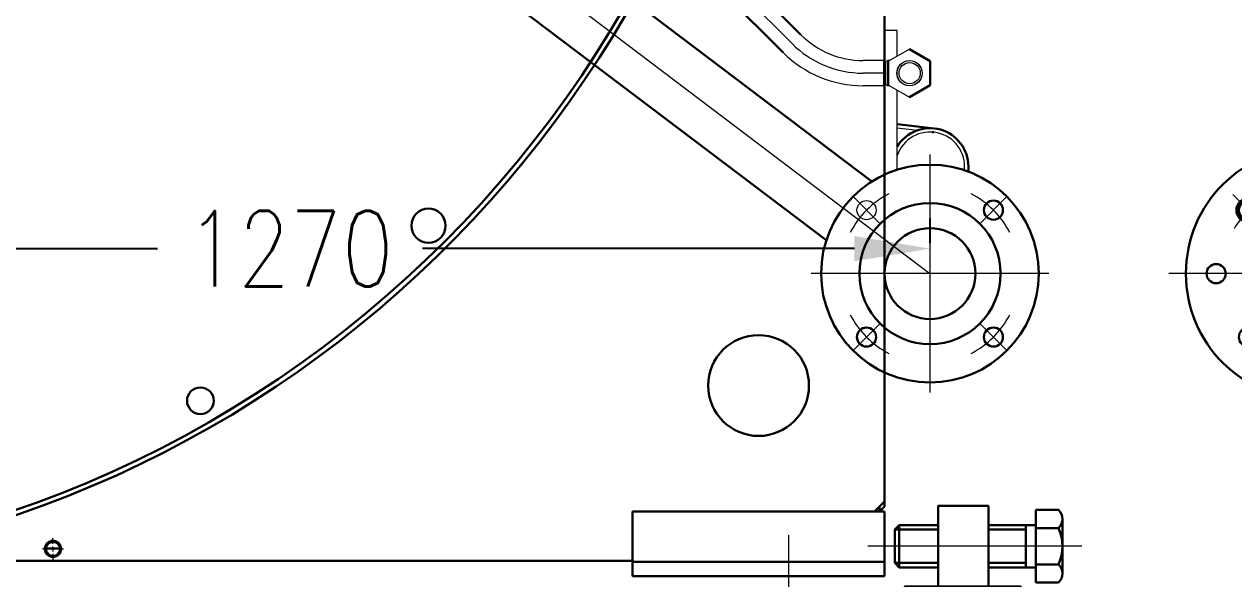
# Model space of a CAD drawing. Extents: x -25778 to -31, y 280 to 17100.
# Drawn here: x -10331 to -9131, y 11484 to 12034 of the extents above; entities that cross this region are included whole.
import ezdxf
from ezdxf.lldxf.tags import DXFTag

# ---------------------------------------------------------------- set-up
doc = ezdxf.new("R2010")
doc.units = 0
doc.header["$LTSCALE"] = 20
doc.header["$MEASUREMENT"] = 0
doc.header["$PDSIZE"] = -5
for name, color, linetype, lineweight in [('CENTRO', 7, 'CENTRO10', 13), ('CENTRO10', 7, 'CENTRO10', 13), ('CENTRO2', 7, 'CENTRO2', 13), ('CONTORNO', 3, 'Continuous', 30), ('COTA', 2, 'Continuous', 15), ('TRACEJADA', 7, 'HIDDEN', 13)]:
    doc.layers.add(name, color=color, linetype=linetype, lineweight=lineweight)
doc.layers.add('FINA', color=7, linetype='Continuous')
doc.styles.add('ROMANS', font='romans.shx', dxfattribs={"width": 0.8, "height": 75})
tags = doc.linetypes.add('CENTRO10', pattern=[16.8, 10, -3, 0.8, -3]).pattern_tags.tags
tags[10:11] = [DXFTag(74, 4), DXFTag(75, 0), DXFTag(340, '0'), DXFTag(46, 1.0), DXFTag(50, 0.0), DXFTag(44, 0.0), DXFTag(45, 0.0)]
tags[8:9] = [DXFTag(74, 4), DXFTag(75, 0), DXFTag(340, '0'), DXFTag(46, 1.0), DXFTag(50, 0.0), DXFTag(44, 0.0), DXFTag(45, 0.0)]
tags[6:7] = [DXFTag(74, 4), DXFTag(75, 0), DXFTag(340, '0'), DXFTag(46, 1.0), DXFTag(50, 0.0), DXFTag(44, 0.0), DXFTag(45, 0.0)]
tags[4:5] = [DXFTag(74, 4), DXFTag(75, 0), DXFTag(340, '0'), DXFTag(46, 1.0), DXFTag(50, 0.0), DXFTag(44, 0.0), DXFTag(45, 0.0)]
tags = doc.linetypes.add('CENTRO2', pattern=[4.3, 2.5, -0.75, 0.3, -0.75]).pattern_tags.tags
tags[10:11] = [DXFTag(74, 4), DXFTag(75, 0), DXFTag(340, '0'), DXFTag(46, 1.0), DXFTag(50, 0.0), DXFTag(44, 0.0), DXFTag(45, 0.0)]
tags[8:9] = [DXFTag(74, 4), DXFTag(75, 0), DXFTag(340, '0'), DXFTag(46, 1.0), DXFTag(50, 0.0), DXFTag(44, 0.0), DXFTag(45, 0.0)]
tags[6:7] = [DXFTag(74, 4), DXFTag(75, 0), DXFTag(340, '0'), DXFTag(46, 1.0), DXFTag(50, 0.0), DXFTag(44, 0.0), DXFTag(45, 0.0)]
tags[4:5] = [DXFTag(74, 4), DXFTag(75, 0), DXFTag(340, '0'), DXFTag(46, 1.0), DXFTag(50, 0.0), DXFTag(44, 0.0), DXFTag(45, 0.0)]
tags = doc.linetypes.add('HIDDEN', pattern=[1.905, 1.27, -0.635]).pattern_tags.tags
tags[6:7] = [DXFTag(74, 4), DXFTag(75, 0), DXFTag(340, '0'), DXFTag(46, 1.0), DXFTag(50, 0.0), DXFTag(44, 0.0), DXFTag(45, 0.0)]
tags[4:5] = [DXFTag(74, 4), DXFTag(75, 0), DXFTag(340, '0'), DXFTag(46, 1.0), DXFTag(50, 0.0), DXFTag(44, 0.0), DXFTag(45, 0.0)]
doc.dimstyles.get("Standard").update_dxf_attribs({"dimscale": 30, "dimtxt": 75, "dimasz": 2.5, "dimexe": 1, "dimexo": 1, "dimgap": 1, "dimtad": 0, "dimrnd": 0.1, "dimdsep": 46, "dimtxsty": 'ROMANS', "dimcen": 0, "dimclrd": 256, "dimclre": 256, "dimclrt": 256, "dimadec": 0, "dimazin": 0, "dimtp": 0.1, "dimtm": 0.1, "dimtfac": 0.5, "dimtdec": 3, "dimtofl": 0, "dimtmove": 0, "dimatfit": 0, "dimfxl": 0, "dimtolj": 1, "dimarcsym": 0})

# ---------------------------------------------------------------- blocks, each defined once
blk = doc.blocks.new('A$C5C414076')
for p, q in [((23.4, 120.5), (45.8, 120.5)), ((45.8, 48.5), (45.8, 120.5)), ((19.4, 57.5), (19.4, 111.5)), ((45.8, 102.5), (23.4, 102.5)), ((45.8, 105.5), (92.8, 105.5)), ((55.8, 105.5), (55.8, 63.5)), ((55.8, 101), (92.8, 101)), ((142.8, 105.5), (181.3, 105.5)), ((142.8, 101), (185.8, 101)), ((181.3, 105.5), (185.8, 101)), ((181.3, 105.5), (181.3, 63.5)), ((185.8, 101), (185.8, 68)), ((45.8, 66.5), (23.4, 66.5)), ((92.8, 63.5), (45.8, 63.5)), ((55.8, 68), (92.8, 68)), ((142.8, 68), (185.8, 68)), ((181.3, 63.5), (142.8, 63.5)), ((185.8, 68), (181.3, 63.5)), ((23.4, 48.5), (45.8, 48.5))]:
    blk.add_line(p, q)
for centre, radius, start, end in [((31.5, 111.5), 12.1, 132.075, 227.925), ((61.9, 84.5), 42.5, 154.9424, 205.0576), ((31.5, 57.5), 12.1, 132.075, 227.925)]:
    blk.add_arc(centre, radius, start, end)
at = {"layer": 'CENTRO'}
blk.add_line((0, 84.5), (212.4, 84.5), dxfattribs=at)
at = {"layer": 'CONTORNO'}
blk.add_line((142.8, 44.5), (92.8, 44.5), dxfattribs=at)
blk.add_lwpolyline([(92.8, 44.5), (92.8, 124.5), (142.8, 124.5), (142.8, 44.5)], dxfattribs=at)
blk.add_lwpolyline([(175.8, 0), (60.8, 0), (60.8, 44.5), (175.8, 44.5)], close=True, dxfattribs=at)
at = {"layer": 'TRACEJADA'}
for p, q in [((90.8, 44.5), (90.8, 0)), ((142.8, 4.5), (142.8, 44.5)), ((144.8, 44.5), (144.8, 0))]:
    blk.add_line(p, q, dxfattribs=at)
blk.add_lwpolyline([(142.8, 44.5), (142.8, 4.5), (92.8, 4.5), (92.8, 44.5)], dxfattribs=at)
blk = doc.blocks.new('SW_CENTERMARKSYMBOL_1')
at = {"layer": 'CENTRO', "color": 0}
for p, q in [((-5, 0), (-10.5, 0)), ((0, 0), (-2.5, 0)), ((0, 5), (0, 10.5)), ((0, 0), (0, 2.5)), ((0, 0), (0, -2.5)), ((0, 0), (2.5, 0)), ((5, 0), (10.5, 0)), ((0, -5), (0, -10.5))]:
    blk.add_line(p, q, dxfattribs=at)
blk = doc.blocks.new('A$C02E032D4')
at = {"layer": 'CONTORNO', "flags": 128}
blk.add_lwpolyline([(6.5, 21.5), (1, 12), (6.5, 2.5), (17.5, 2.5), (23, 12), (17.5, 21.5)], close=True, dxfattribs=at)
at = {"layer": 'CONTORNO', "color": 4}
blk.add_circle((12, 12), 12, dxfattribs=at)
at = {"layer": 'CONTORNO'}
blk.add_circle((12, 12), 9.5, dxfattribs=at)
blk = doc.blocks.new('A$C30C4457B')
at = {"layer": 'CENTRO'}
for p, q in [((142, 277.5), (142, 0)), ((284.1, 138.7), (0, 138.7))]:
    blk.add_line(p, q, dxfattribs=at)
at = {"layer": 'CENTRO10'}
for p, q in [((63.6, 217.2), (94.6, 186.1)), ((220.4, 60.2), (189.5, 91.4))]:
    blk.add_line(p, q, dxfattribs=at)
for start, end in [(119.9217, 150.0691), (299.9217, 330.0691)]:
    blk.add_arc((142, 138.7), 89, start, end, dxfattribs=at)
at = {"layer": 'CONTORNO'}
for centre, radius in [((142, 138.7), 125), ((100.7, 238.5), 9.5), ((142, 233.7), 9.5), ((205, 201.7), 9.5), ((47, 138.7), 9.5), ((237, 138.7), 9.5), ((79.1, 75.8), 9.5), ((142, 43.7), 9.5), ((183.4, 39), 9.5)]:
    blk.add_circle(centre, radius, dxfattribs=at)
blk.add_blockref('A$C02E032D4', (67.1, 189.7), dxfattribs=at)
at = {"layer": 'CONTORNO', "rotation": 180}
blk.add_blockref('A$C02E032D4', (217, 87.8), dxfattribs=at)
blk = doc.blocks.new('A$C0AAC247E')
at = {"layer": 'CONTORNO'}
blk.add_blockref('A$C30C4457B', (0, 0), dxfattribs=at)
blk = doc.blocks.new('*D98')
at = {"linetype": 'ByBlock'}
for p, q in [((-8937.6, 12457.3), (-8937.6, 12157.9)), ((-10702.6, 11973.8), (-10702.6, 12217.9)), ((-10627.6, 12187.9), (-9492.8, 12187.9)), ((-9012.6, 12187.9), (-9229.9, 12187.9))]:
    blk.add_line(p, q, dxfattribs=at)
for points in [[(-10627.6, 12200.4), (-10627.6, 12175.4), (-10702.6, 12187.9)], [(-9012.6, 12200.4), (-9012.6, 12175.4), (-8937.6, 12187.9)]]:
    blk.add_solid(points, dxfattribs=at)
at = {"layer": 'DEFPOINTS', "color": 0, "linetype": 'ByBlock'}
for p in [(-8937.6, 12487.3), (-8937.6, 12187.9), (-10702.6, 11943.8)]:
    blk.add_point(p, dxfattribs=at)
at = {"linetype": 'ByBlock', "insert": (-9361.4, 12187.9), "char_height": 75, "attachment_point": 5, "style": 'ROMANS'}
blk.add_mtext('\\A1;1765', dxfattribs=at)
blk = doc.blocks.new('*D100')
at = {"linetype": 'ByBlock'}
for p, q in [((-10702.6, 11933.8), (-10702.6, 11781)), ((-9432.5, 11816.3), (-9432.5, 11841)), ((-10627.6, 11811), (-10199, 11811)), ((-9507.5, 11811), (-9936.1, 11811))]:
    blk.add_line(p, q, dxfattribs=at)
for points in [[(-10627.6, 11823.5), (-10627.6, 11798.5), (-10702.6, 11811)], [(-9507.5, 11823.5), (-9507.5, 11798.5), (-9432.5, 11811)]]:
    blk.add_solid(points, dxfattribs=at)
at = {"layer": 'DEFPOINTS', "color": 0, "linetype": 'ByBlock'}
for p in [(-10702.6, 11963.8), (-9432.5, 11811), (-9432.5, 11786.3, 0)]:
    blk.add_point(p, dxfattribs=at)
at = {"linetype": 'ByBlock', "insert": (-10067.6, 11811), "char_height": 75, "attachment_point": 5, "style": 'ROMANS'}
blk.add_mtext('\\A1;1270', dxfattribs=at)

msp = doc.modelspace()

# ---------------------------------------------------------------- linework, layer by layer
at = {"layer": 'CENTRO'}
for p, q in [((-10052.015, 12496.961, 0.11), (-9569.426, 12014.372, 0.11)), ((-10288.423, 12434.185, 0.11), (-9432.547, 11786.25, 0.109)), ((-9432.547, 11904.256, 0.109), (-9432.547, 11668.244, 0.109)), ((-9314.541, 11786.25, 0.109), (-9550.552, 11786.25, 0.109)), ((-9572.598, 10202.85, 2.294), (-9572.598, 11526.85, 2.294))]:
    msp.add_line(p, q, dxfattribs=at)
at = {"layer": 'CENTRO2', "ltscale": 0.5}
for p, q in [((-9382.462, 11836.335, 0.108), (-9356.175, 11862.622, 0.108)), ((-9482.632, 11736.165, 0.108), (-9508.918, 11709.879, 0.108)), ((-9382.462, 11736.165, 0.108), (-9356.175, 11709.879, 0.108))]:
    msp.add_line(p, q, dxfattribs=at)
for start, end in [(117.257181, 152.742819), (27.257181, 62.742819), (207.257181, 242.742819), (297.257181, 332.742819)]:
    msp.add_arc((-9432.547, 11786.25, 0.109), 89.002, start, end, dxfattribs=at)
at = {"layer": 'CONTORNO'}
for p, q in [((-9477.581, 11560.25, 0.11), (-9477.581, 13225.834, 0.11)), ((-9846.587, 12309.211, 0.11), (-9560.588, 12023.211, 0.11)), ((-9864.265, 12291.533, 0.11), (-9578.265, 12005.534, 0.11)), ((-9841.769, 12143.436, 0.11), (-9490.217, 11877.57, 0.109)), ((-9886.225, 12084.653, 0.11), (-9534.672, 11818.788, 0.109)), ((-9432.266, 11996.998, 0.109), (-9452.904, 12008.913, 0.109)), ((-9432.266, 11973.168, 0.109), (-9432.266, 11996.998, 0.109)), ((-9452.904, 11961.253, 0.109), (-9432.266, 11973.168, 0.109)), ((-9465.072, 11934.589, 0.109), (-9428.235, 11930.146, 0.109)), ((-9430.279, 11926.616, 0.109), (-9428.684, 11926.423, 0.109)), ((-9394.447, 11892.341, 0.109), (-9394.447, 11887.313, 0.109)), ((-9487.581, 11550.25, 0.11), (-9477.581, 11560.25, 0.11)), ((-9477.581, 11555.25, 0.11), (-9477.581, 11560.25, 0.11)), ((-9727.581, 11501.25, 0.11), (-9727.581, 11550.25, 0.11)), ((-9727.581, 11550.25, 0.11), (-9727.581, 11500.25, 0.11)), ((-9727.581, 11550.25, 0.11), (-9487.581, 11550.25, 0.11)), ((-9477.581, 11550.25, 0.11), (-9727.581, 11550.25, 0.11)), ((-9482.581, 11550.25, 0.11), (-9477.581, 11555.25, 0.11)), ((-9482.581, 11555.25, 0.11), (-9482.581, 11550.25, 0.11)), ((-9477.581, 11500.25, 0.11), (-9477.581, 11550.25, 0.11)), ((-10295.599, 11513.75, 0.11), (-10309.563, 11513.75, 0.11)), ((-10519.893, 11501.25, 0.11), (-9727.581, 11501.25, 0.11)), ((-9727.581, 11500.25, 0.11), (-9727.581, 11486.25, 0.11)), ((-9727.581, 11500.25, 0.11), (-9477.581, 11500.25, 0.11)), ((-9477.581, 11500.25, 0.11), (-9727.581, 11500.25, 0.11)), ((-9477.581, 11486.25, 0.11), (-9477.581, 11500.25, 0.11)), ((-9727.581, 11486.25, 0.11), (-9477.581, 11486.25, 0.11))]:
    msp.add_line(p, q, dxfattribs=at)
for centre, radius in [((-10702.581, 12606.25, 0.11), 1115), ((-9432.547, 11786.25, 0.109), 108.006), ((-9432.547, 11786.25, 0.108), 70), ((-9369.613, 11849.184, 0.109), 9.5), ((-9930.067, 11833.736, 0.11), 17), ((-9432.547, 11786.25, 0.109), 45.06), ((-9602.581, 11675.25, 0.11), 50), ((-9495.48, 11723.316, 0.109), 9.5), ((-9369.613, 11723.316, 0.109), 9.5), ((-10156.331, 11660.117, 0.11), 13.25), ((-10302.581, 11513.25, 0.11), 8), ((-10302.581, 11513.25, 0.11), 7)]:
    msp.add_circle(centre, radius, dxfattribs=at)
for centre, radius, start, end in [((-10702.581, 12606.25, 0.11), 1120, 279.38772, 260.61228), ((-9432.547, 11892.341, 0.109), 38.1, 0, 148.607412)]:
    msp.add_arc(centre, radius, start, end, dxfattribs=at)
at = {"layer": 'COTA'}
for p, q in [((-9465.081, 12027.258, 0.427), (-9477.581, 12027.258, 0.427)), ((-9452.904, 12008.913, 0.109), (-9473.541, 11996.998, 0.109)), ((-9478.547, 11997.583, 0.109), (-9498.716, 11997.583, 0.109)), ((-9478.547, 11997.583, 0.109), (-9478.547, 11972.583, 0.109)), ((-9478.547, 11997.583, 0.109), (-9476.547, 11995.583, 0.109)), ((-9474.547, 11997.583, 0.109), (-9476.547, 11995.583, 0.109)), ((-9476.547, 11995.583, 0.109), (-9476.547, 11974.583, 0.109)), ((-9476.547, 11995.583, 0.109), (-9476.547, 11974.583, 0.109)), ((-9472.477, 11997.613, 0.109), (-9474.547, 11997.613, 0.109)), ((-9474.547, 11997.613, 0.109), (-9474.547, 11972.582, 0.109)), ((-9473.541, 11996.998, 0.109), (-9473.541, 11973.168, 0.109)), ((-9478.547, 11985.083, 0.109), (-9498.716, 11985.083, 0.109)), ((-9478.547, 11972.583, 0.109), (-9498.716, 11972.583, 0.109)), ((-9478.547, 11972.583, 0.109), (-9476.547, 11974.583, 0.109)), ((-9474.547, 11972.583, 0.109), (-9476.547, 11974.583, 0.109)), ((-9472.526, 11972.582, 0.109), (-9474.547, 11972.582, 0.109)), ((-9473.541, 11973.168, 0.109), (-9452.904, 11961.253, 0.109)), ((-9465.072, 11930.812, 0.109), (-9444.907, 11928.38, 0.109)), ((-9482.632, 11836.335, 0.108), (-9508.918, 11862.622, 0.108))]:
    msp.add_line(p, q, dxfattribs=at)
for points, elevation in [([(-9477.547, 11996.583), (-9477.581, 12027.258)], 0.11), ([(-9465.078, 12001.885), (-9465.081, 12027.26)], 0.11), ([(-9465.254, 11983.152), (-9465.254, 11987.011)], 0.109), ([(-9477.566, 11884.426), (-9477.574, 11973.556)], 0.109), ([(-9465.067, 11889.244), (-9465.073, 11968.279)], 0.109)]:
    msp.add_lwpolyline(points, dxfattribs=dict(at, elevation=elevation))
for centre, radius in [((-9452.904, 11985.083, 0.109), 12.5), ((-9452.725, 11985.082, 0.109), 12.5), ((-9452.725, 11985.082, 0.109), 10.501), ((-9495.48, 11849.184, 0.109), 9.5)]:
    msp.add_circle(centre, radius, dxfattribs=at)
for radius in [100, 87.5, 112.5]:
    msp.add_arc((-9498.716, 12085.083, 0.109), radius, 225, 270, dxfattribs=at)
at = {"layer": 'TRACEJADA', "ltscale": 2}
msp.add_arc((-9432.547, 11892.341, 0.109), 34.35, 353.937067, 161.222729, dxfattribs=at)

# ---------------------------------------------------------------- block references
at = {"layer": 'CENTRO'}
msp.add_blockref('SW_CENTERMARKSYMBOL_1', (-10302.581, 11513.25, 0.11), dxfattribs=at)
at = {"layer": 'CONTORNO', "xscale": -1}
msp.add_blockref('A$C5C414076', (-9281.781, 11431.35, 0.11), dxfattribs=at)
at = {"layer": 'FINA'}
msp.add_blockref('A$C0AAC247E', (-9195.669, 11647.515, 0.109), dxfattribs=at)

# ---------------------------------------------------------------- dimensions: what is measured, and where the dimension line sits
at = {"layer": 'COTA'}
dim = msp.add_linear_dim(base=(-8937.581, 12187.9, 0.11), p1=(-10702.581, 11943.75, 0.11), p2=(-8937.581, 12487.25, 0.11), dimstyle='Standard', dxfattribs=at)
dim.commit()
dim.dimension.update_dxf_attribs({"geometry": '*D98', "text_midpoint": (-9361.374, 12187.9, 0.11), "dimtype": 160})
dim = msp.add_linear_dim(base=(-9432.547, 11810.985, 0.11), p1=(-10702.581, 11963.75, 0.11), p2=(-9432.547, 11786.25, 0.109), dimstyle='Standard', dxfattribs=at)
dim.commit()
dim.dimension.update_dxf_attribs({"geometry": '*D100', "text_midpoint": (-10067.564, 11810.985, 0.11)})

doc.saveas('drawing.dxf')
